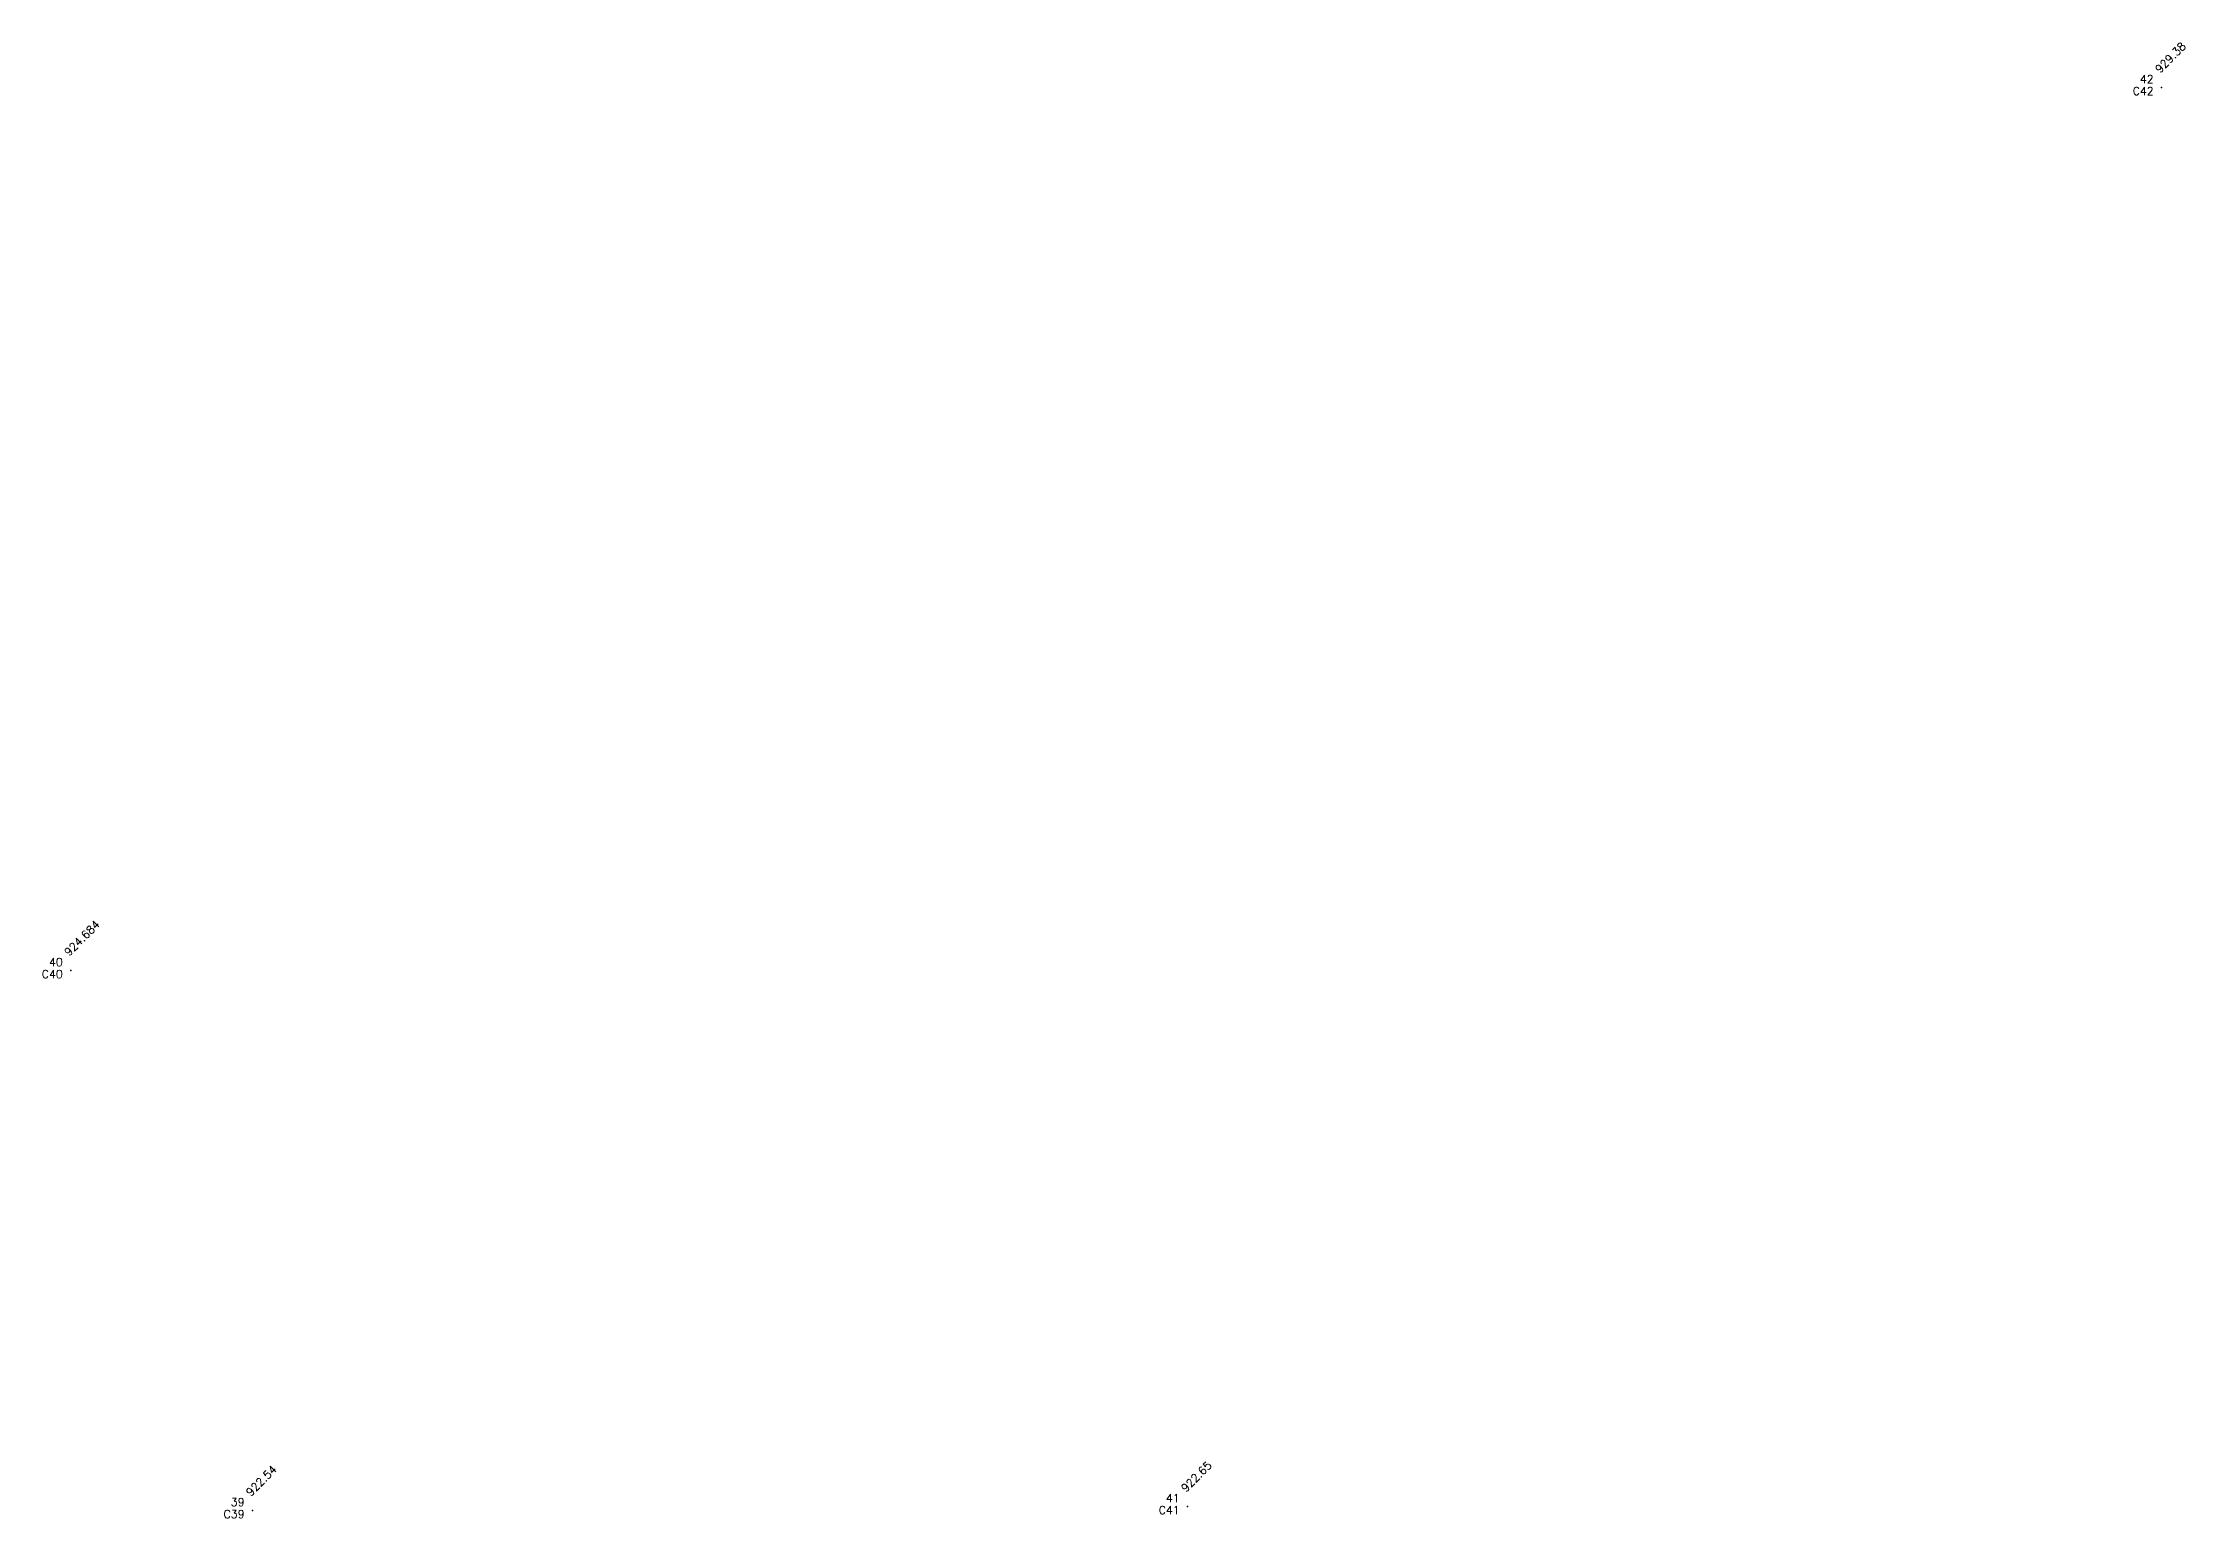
# Model space of a CAD drawing. Header units: millimetres. Extents: x 824502 to 1498685, y 1474633 to 1481826.
# Drawn here: x 824507.8 to 824574.7, y 1478868.9 to 1478915 of the extents above; entities that cross this region are included whole.
import ezdxf
from ezdxf.enums import TextEntityAlignment as Align

# ---------------------------------------------------------------- set-up
doc = ezdxf.new("R2010")
doc.units = ezdxf.units.MM
for name, color, linetype in [('Points', 7, 'Continuous'), ('Points-ELV', 6, 'Continuous'), ('Points-NUM', 4, 'Continuous'), ('Points-TXT', 3, 'Continuous')]:
    doc.layers.add(name, color=color, linetype=linetype)
doc.styles.add('ROMANS', font='romans.shx')

# ---------------------------------------------------------------- blocks, each defined once
blk = doc.blocks.new('POINTS')
at = {"layer": 'Points'}
blk.add_line((0, 0), (0, 0), dxfattribs=at)
blk.add_point((0, 0), dxfattribs=at)
at = {"layer": 'Points-ELV', "style": 'ROMANS'}
blk.add_attdef('ELEV', text='', height=1, rotation=45, dxfattribs=at).set_placement((0, 0), align=Align.BOTTOM_LEFT)
at = {"layer": 'Points-NUM', "style": 'ROMANS'}
blk.add_attdef('PTNUM', text='', height=1, dxfattribs=at).set_placement((0, 0), align=Align.BOTTOM_RIGHT)
at = {"layer": 'Points-TXT', "style": 'ROMANS'}
blk.add_attdef('DESC', text='', height=1, dxfattribs=at).set_placement((0, 0), align=Align.BOTTOM_RIGHT)

msp = doc.modelspace()

# ---------------------------------------------------------------- block references
at = {"layer": 'Points', "linetype": 'Continuous'}
ref = msp.add_blockref('POINTS', (824573.957, 1478913.626, 929.38), dxfattribs=at)
ref.add_attrib('PTNUM', '42', dxfattribs={"layer": 'Points-NUM', "height": 0.25, "style": 'ROMANS'}).set_placement((824573.707, 1478913.688, 929.38), align=Align.BOTTOM_RIGHT)
ref.add_attrib('DESC', 'C42', dxfattribs={"layer": 'Points-TXT', "height": 0.25, "style": 'ROMANS'}).set_placement((824573.707, 1478913.313, 929.38), align=Align.BOTTOM_RIGHT)
ref.add_attrib('ELEV', '929.38', dxfattribs={"layer": 'Points-ELV', "height": 0.25, "rotation": 45, "style": 'ROMANS'}).set_placement((824573.957, 1478914.001, 929.38), align=Align.BOTTOM_LEFT)
ref = msp.add_blockref('POINTS', (824573.957, 1478913.626, 929.38), dxfattribs=at)
ref.add_attrib('PTNUM', '42', dxfattribs={"layer": 'Points-NUM', "height": 0.25, "style": 'ROMANS'}).set_placement((824573.707, 1478913.688, 929.38), align=Align.BOTTOM_RIGHT)
ref.add_attrib('DESC', 'C42', dxfattribs={"layer": 'Points-TXT', "height": 0.25, "style": 'ROMANS'}).set_placement((824573.707, 1478913.313, 929.38), align=Align.BOTTOM_RIGHT)
ref.add_attrib('ELEV', '929.38', dxfattribs={"layer": 'Points-ELV', "height": 0.25, "rotation": 45, "style": 'ROMANS'}).set_placement((824573.957, 1478914.001, 929.38), align=Align.BOTTOM_LEFT)
ref = msp.add_blockref('POINTS', (824508.623, 1478886.037, 924.684), dxfattribs=at)
ref.add_attrib('PTNUM', '40', dxfattribs={"layer": 'Points-NUM', "height": 0.25, "style": 'ROMANS'}).set_placement((824508.373, 1478886.1, 924.684), align=Align.BOTTOM_RIGHT)
ref.add_attrib('DESC', 'C40', dxfattribs={"layer": 'Points-TXT', "height": 0.25, "style": 'ROMANS'}).set_placement((824508.373, 1478885.725, 924.684), align=Align.BOTTOM_RIGHT)
ref.add_attrib('ELEV', '924.684', dxfattribs={"layer": 'Points-ELV', "height": 0.25, "rotation": 45, "style": 'ROMANS'}).set_placement((824508.623, 1478886.412, 924.684), align=Align.BOTTOM_LEFT)
ref = msp.add_blockref('POINTS', (824508.623, 1478886.037, 924.684), dxfattribs=at)
ref.add_attrib('PTNUM', '40', dxfattribs={"layer": 'Points-NUM', "height": 0.25, "style": 'ROMANS'}).set_placement((824508.373, 1478886.1, 924.684), align=Align.BOTTOM_RIGHT)
ref.add_attrib('DESC', 'C40', dxfattribs={"layer": 'Points-TXT', "height": 0.25, "style": 'ROMANS'}).set_placement((824508.373, 1478885.725, 924.684), align=Align.BOTTOM_RIGHT)
ref.add_attrib('ELEV', '924.684', dxfattribs={"layer": 'Points-ELV', "height": 0.25, "rotation": 45, "style": 'ROMANS'}).set_placement((824508.623, 1478886.412, 924.684), align=Align.BOTTOM_LEFT)
ref = msp.add_blockref('POINTS', (824514.303, 1478869.164, 922.54), dxfattribs=at)
ref.add_attrib('PTNUM', '39', dxfattribs={"layer": 'Points-NUM', "height": 0.25, "style": 'ROMANS'}).set_placement((824514.053, 1478869.227, 922.54), align=Align.BOTTOM_RIGHT)
ref.add_attrib('DESC', 'C39', dxfattribs={"layer": 'Points-TXT', "height": 0.25, "style": 'ROMANS'}).set_placement((824514.053, 1478868.852, 922.54), align=Align.BOTTOM_RIGHT)
ref.add_attrib('ELEV', '922.54', dxfattribs={"layer": 'Points-ELV', "height": 0.25, "rotation": 45, "style": 'ROMANS'}).set_placement((824514.303, 1478869.539, 922.54), align=Align.BOTTOM_LEFT)
ref = msp.add_blockref('POINTS', (824514.303, 1478869.164, 922.54), dxfattribs=at)
ref.add_attrib('PTNUM', '39', dxfattribs={"layer": 'Points-NUM', "height": 0.25, "style": 'ROMANS'}).set_placement((824514.053, 1478869.227, 922.54), align=Align.BOTTOM_RIGHT)
ref.add_attrib('DESC', 'C39', dxfattribs={"layer": 'Points-TXT', "height": 0.25, "style": 'ROMANS'}).set_placement((824514.053, 1478868.852, 922.54), align=Align.BOTTOM_RIGHT)
ref.add_attrib('ELEV', '922.54', dxfattribs={"layer": 'Points-ELV', "height": 0.25, "rotation": 45, "style": 'ROMANS'}).set_placement((824514.303, 1478869.539, 922.54), align=Align.BOTTOM_LEFT)
ref = msp.add_blockref('POINTS', (824543.521, 1478869.29, 922.65), dxfattribs=at)
ref.add_attrib('PTNUM', '41', dxfattribs={"layer": 'Points-NUM', "height": 0.25, "style": 'ROMANS'}).set_placement((824543.271, 1478869.353, 922.65), align=Align.BOTTOM_RIGHT)
ref.add_attrib('DESC', 'C41', dxfattribs={"layer": 'Points-TXT', "height": 0.25, "style": 'ROMANS'}).set_placement((824543.271, 1478868.978, 922.65), align=Align.BOTTOM_RIGHT)
ref.add_attrib('ELEV', '922.65', dxfattribs={"layer": 'Points-ELV', "height": 0.25, "rotation": 45, "style": 'ROMANS'}).set_placement((824543.521, 1478869.665, 922.65), align=Align.BOTTOM_LEFT)
ref = msp.add_blockref('POINTS', (824543.521, 1478869.29, 922.65), dxfattribs=at)
ref.add_attrib('PTNUM', '41', dxfattribs={"layer": 'Points-NUM', "height": 0.25, "style": 'ROMANS'}).set_placement((824543.271, 1478869.353, 922.65), align=Align.BOTTOM_RIGHT)
ref.add_attrib('DESC', 'C41', dxfattribs={"layer": 'Points-TXT', "height": 0.25, "style": 'ROMANS'}).set_placement((824543.271, 1478868.978, 922.65), align=Align.BOTTOM_RIGHT)
ref.add_attrib('ELEV', '922.65', dxfattribs={"layer": 'Points-ELV', "height": 0.25, "rotation": 45, "style": 'ROMANS'}).set_placement((824543.521, 1478869.665, 922.65), align=Align.BOTTOM_LEFT)

doc.saveas('drawing.dxf')
